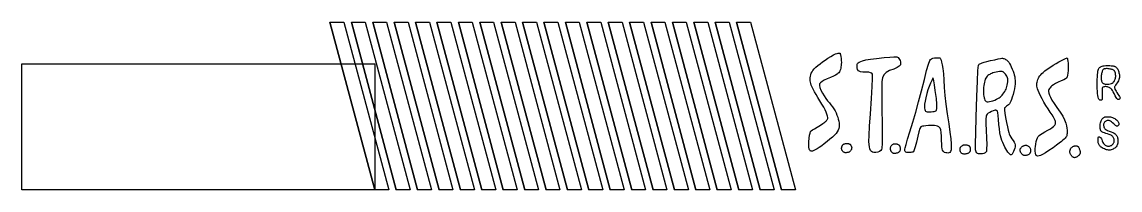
# Model space of a CAD drawing. Header units: millimetres. Extents: x -97 to 94, y 2 to 17.
# Drawn here: x -96.6 to -1.7, y 2.2 to 16.7 of the extents above; entities that cross this region are included whole.
import ezdxf

# ---------------------------------------------------------------- set-up
doc = ezdxf.new("R2010")
doc.units = ezdxf.units.MM
for name, color, linetype in [('FRONT BOX', 1, 'Continuous'), ('Layer 2', 6, 'Continuous'), ('text', 4, 'Continuous')]:
    doc.layers.add(name, color=color, linetype=linetype)

msp = doc.modelspace()

# ---------------------------------------------------------------- linework, layer by layer
at = {"layer": 'FRONT BOX'}
msp.add_lwpolyline([(-66.13, 2.226), (-96.63, 2.226), (-96.63, 13.096), (-66.13, 13.096)], close=True, dxfattribs=at)
at = {"layer": 'Layer 2'}
for points in [[(-70.012, 16.714), (-66.13, 2.226), (-70.012, 16.714), (-68.812, 16.714), (-64.93, 2.226), (-66.13, 2.226)], [(-68.162, 16.714), (-64.28, 2.226), (-68.162, 16.714), (-66.962, 16.714), (-63.08, 2.226), (-64.28, 2.226)], [(-66.312, 16.714), (-62.43, 2.226), (-66.312, 16.714), (-65.112, 16.714), (-61.23, 2.226), (-62.43, 2.226)], [(-64.462, 16.714), (-60.58, 2.226), (-64.462, 16.714), (-63.262, 16.714), (-59.38, 2.226), (-60.58, 2.226)], [(-62.612, 16.714), (-58.73, 2.226), (-62.612, 16.714), (-61.412, 16.714), (-57.53, 2.226), (-58.73, 2.226)], [(-60.762, 16.714), (-56.88, 2.226), (-60.762, 16.714), (-59.562, 16.714), (-55.68, 2.226), (-56.88, 2.226)], [(-58.912, 16.714), (-55.03, 2.226), (-58.912, 16.714), (-57.712, 16.714), (-53.83, 2.226), (-55.03, 2.226)], [(-57.062, 16.714), (-53.18, 2.226), (-57.062, 16.714), (-55.862, 16.714), (-51.98, 2.226), (-53.18, 2.226)], [(-55.212, 16.714), (-51.33, 2.226), (-55.212, 16.714), (-54.012, 16.714), (-50.13, 2.226), (-51.33, 2.226)], [(-53.362, 16.714), (-49.48, 2.226), (-53.362, 16.714), (-52.162, 16.714), (-48.28, 2.226), (-49.48, 2.226)], [(-51.512, 16.714), (-47.63, 2.226), (-51.512, 16.714), (-50.312, 16.714), (-46.43, 2.226), (-47.63, 2.226)], [(-49.662, 16.714), (-45.78, 2.226), (-49.662, 16.714), (-48.462, 16.714), (-44.58, 2.226), (-45.78, 2.226)], [(-47.812, 16.714), (-43.93, 2.226), (-47.812, 16.714), (-46.612, 16.714), (-42.73, 2.226), (-43.93, 2.226)], [(-45.962, 16.714), (-42.08, 2.226), (-45.962, 16.714), (-44.762, 16.714), (-40.88, 2.226), (-42.08, 2.226)], [(-44.112, 16.714), (-40.23, 2.226), (-44.112, 16.714), (-42.912, 16.714), (-39.03, 2.226), (-40.23, 2.226)], [(-42.262, 16.714), (-38.38, 2.226), (-42.262, 16.714), (-41.062, 16.714), (-37.18, 2.226), (-38.38, 2.226)], [(-40.412, 16.714), (-36.53, 2.226), (-40.412, 16.714), (-39.212, 16.714), (-35.33, 2.226), (-36.53, 2.226)], [(-38.562, 16.714), (-34.68, 2.226), (-38.562, 16.714), (-37.362, 16.714), (-33.48, 2.226), (-34.68, 2.226)], [(-36.712, 16.714), (-32.83, 2.226), (-36.712, 16.714), (-35.512, 16.714), (-31.63, 2.226), (-32.83, 2.226)], [(-34.862, 16.714), (-30.98, 2.226), (-34.862, 16.714), (-33.662, 16.714), (-29.78, 2.226), (-30.98, 2.226)]]:
    msp.add_lwpolyline(points, dxfattribs=at)
at = {"layer": 'text'}
for points in [[(-25.868, 13.745), (-25.839, 13.558), (-25.82, 13.386), (-25.811, 13.229), (-25.813, 13.086), (-25.825, 12.958), (-25.843, 12.836), (-25.867, 12.721), (-25.897, 12.613), (-25.932, 12.512), (-25.978, 12.42), (-26.034, 12.338), (-26.101, 12.266), (-26.177, 12.203), (-26.31, 12.126), (-26.499, 12.034), (-26.745, 11.927), (-27.047, 11.805), (-27.292, 11.689), (-27.48, 11.579), (-27.611, 11.474), (-27.686, 11.374), (-27.706, 11.235), (-27.672, 11.057), (-27.584, 10.839), (-27.442, 10.581), (-27.297, 10.343), (-27.15, 10.124), (-27.001, 9.925), (-26.849, 9.745), (-26.709, 9.567), (-26.581, 9.39), (-26.464, 9.215), (-26.359, 9.042), (-26.267, 8.867), (-26.189, 8.691), (-26.124, 8.513), (-26.072, 8.334), (-26.035, 8.16), (-26.013, 7.991), (-26.004, 7.828), (-26.01, 7.67), (-26.039, 7.519), (-26.091, 7.375), (-26.166, 7.239), (-26.264, 7.11), (-26.401, 6.961), (-26.578, 6.793), (-26.794, 6.604), (-27.05, 6.396), (-27.289, 6.211), (-27.511, 6.047), (-27.716, 5.905), (-27.905, 5.786), (-28.067, 5.693), (-28.202, 5.627), (-28.311, 5.587), (-28.393, 5.573), (-28.463, 5.585), (-28.52, 5.623), (-28.563, 5.687), (-28.595, 5.776), (-28.612, 5.922), (-28.617, 6.125), (-28.609, 6.384), (-28.587, 6.7), (-28.557, 6.951), (-28.517, 7.137), (-28.469, 7.259), (-28.412, 7.316), (-28.299, 7.401), (-28.13, 7.514), (-27.906, 7.656), (-27.627, 7.827), (-27.406, 7.966), (-27.243, 8.074), (-27.14, 8.15), (-27.095, 8.195), (-27.056, 8.243), (-27.024, 8.294), (-26.999, 8.346), (-26.981, 8.402), (-26.984, 8.488), (-27.007, 8.605), (-27.052, 8.753), (-27.117, 8.931), (-27.213, 9.138), (-27.338, 9.373), (-27.493, 9.635), (-27.678, 9.926), (-27.845, 10.199), (-27.995, 10.454), (-28.128, 10.691), (-28.243, 10.91), (-28.335, 11.103), (-28.406, 11.269), (-28.455, 11.41), (-28.481, 11.524), (-28.497, 11.643), (-28.503, 11.767), (-28.499, 11.896), (-28.485, 12.03), (-28.454, 12.161), (-28.407, 12.291), (-28.343, 12.417), (-28.264, 12.542), (-28.154, 12.674), (-28.015, 12.814), (-27.846, 12.962), (-27.648, 13.118), (-27.435, 13.274), (-27.207, 13.432), (-26.965, 13.59), (-26.707, 13.749), (-26.49, 13.872), (-26.313, 13.959), (-26.176, 14.01), (-26.079, 14.024), (-26.005, 14.034), (-25.954, 14.038), (-25.926, 14.038), (-25.92, 14.033), (-25.908, 13.982), (-25.891, 13.886)], [(-20.832, 13.575), (-20.776, 13.485), (-20.735, 13.385), (-20.711, 13.277), (-20.701, 13.159), (-20.708, 13.031), (-20.807, 12.906), (-20.998, 12.782), (-21.282, 12.66), (-21.658, 12.54), (-21.948, 12.372), (-22.151, 12.157), (-22.268, 11.893), (-22.298, 11.582), (-22.315, 11.03), (-22.319, 10.238), (-22.311, 9.205), (-22.289, 7.931), (-22.281, 6.946), (-22.286, 6.25), (-22.305, 5.842), (-22.337, 5.722), (-22.406, 5.626), (-22.513, 5.551), (-22.656, 5.5), (-22.837, 5.47), (-22.991, 5.47), (-23.117, 5.499), (-23.215, 5.557), (-23.287, 5.644), (-23.343, 5.772), (-23.385, 5.942), (-23.411, 6.153), (-23.423, 6.406), (-23.408, 6.93), (-23.364, 7.724), (-23.293, 8.789), (-23.194, 10.126), (-23.133, 11.144), (-23.11, 11.846), (-23.124, 12.229), (-23.176, 12.295), (-23.284, 12.344), (-23.449, 12.376), (-23.67, 12.391), (-23.948, 12.388), (-24.163, 12.426), (-24.315, 12.503), (-24.404, 12.619), (-24.43, 12.775), (-24.444, 12.905), (-24.445, 13.007), (-24.433, 13.083), (-24.409, 13.132), (-24.351, 13.185), (-24.259, 13.244), (-24.132, 13.308), (-23.971, 13.378), (-23.69, 13.445), (-23.288, 13.512), (-22.766, 13.576), (-22.123, 13.64), (-21.626, 13.686), (-21.274, 13.714), (-21.068, 13.725), (-21.007, 13.719), (-20.948, 13.692), (-20.889, 13.644)], [(-17.144, 13.243), (-17.083, 13.02), (-17.029, 12.691), (-16.983, 12.256), (-16.944, 11.716), (-16.912, 11.069), (-16.855, 10.369), (-16.773, 9.615), (-16.666, 8.807), (-16.534, 7.946), (-16.432, 7.227), (-16.361, 6.65), (-16.32, 6.216), (-16.309, 5.924), (-16.323, 5.699), (-16.363, 5.541), (-16.428, 5.449), (-16.518, 5.425), (-16.609, 5.415), (-16.701, 5.418), (-16.794, 5.434), (-16.888, 5.465), (-16.965, 5.513), (-17.025, 5.579), (-17.067, 5.663), (-17.093, 5.765), (-17.115, 5.937), (-17.133, 6.181), (-17.148, 6.496), (-17.159, 6.882), (-17.182, 7.188), (-17.216, 7.414), (-17.262, 7.56), (-17.32, 7.626), (-17.398, 7.682), (-17.496, 7.726), (-17.615, 7.76), (-17.754, 7.783), (-17.913, 7.795), (-18.09, 7.796), (-18.285, 7.786), (-18.5, 7.766), (-18.674, 7.743), (-18.806, 7.719), (-18.897, 7.693), (-18.947, 7.665), (-19.015, 7.516), (-19.101, 7.246), (-19.205, 6.856), (-19.327, 6.344), (-19.431, 5.953), (-19.517, 5.682), (-19.586, 5.531), (-19.636, 5.5), (-19.707, 5.477), (-19.798, 5.461), (-19.909, 5.453), (-20.041, 5.452), (-20.145, 5.46), (-20.223, 5.477), (-20.274, 5.503), (-20.298, 5.538), (-20.312, 5.59), (-20.316, 5.661), (-20.311, 5.75), (-20.297, 5.856), (-20.222, 6.141), (-20.086, 6.604), (-19.891, 7.245), (-19.635, 8.064), (-19.381, 8.925), (-19.131, 9.829), (-18.883, 10.775), (-18.637, 11.763), (-18.437, 12.528), (-18.283, 13.068), (-18.175, 13.385), (-18.113, 13.477), (-18.022, 13.548), (-17.903, 13.596), (-17.755, 13.622), (-17.579, 13.626), (-17.442, 13.626), (-17.344, 13.621), (-17.285, 13.612), (-17.265, 13.598), (-17.235, 13.532), (-17.195, 13.414)], [(-11.69, 13.532), (-11.615, 13.495), (-11.542, 13.448), (-11.472, 13.39), (-11.404, 13.321), (-11.339, 13.241), (-11.27, 13.134), (-11.197, 13.002), (-11.121, 12.842), (-11.041, 12.657), (-10.971, 12.479), (-10.913, 12.31), (-10.866, 12.149), (-10.829, 11.996), (-10.803, 11.841), (-10.786, 11.682), (-10.78, 11.521), (-10.784, 11.357), (-10.804, 11.169), (-10.842, 10.955), (-10.896, 10.716), (-10.966, 10.453), (-11.033, 10.226), (-11.097, 10.036), (-11.157, 9.883), (-11.214, 9.766), (-11.28, 9.665), (-11.356, 9.58), (-11.44, 9.51), (-11.534, 9.455), (-11.608, 9.401), (-11.663, 9.349), (-11.698, 9.299), (-11.714, 9.25), (-11.705, 9.099), (-11.672, 8.846), (-11.614, 8.491), (-11.533, 8.035), (-11.461, 7.664), (-11.398, 7.377), (-11.345, 7.176), (-11.302, 7.06), (-11.242, 6.932), (-11.166, 6.793), (-11.073, 6.643), (-10.964, 6.481), (-10.88, 6.342), (-10.822, 6.224), (-10.79, 6.128), (-10.784, 6.054), (-10.795, 5.959), (-10.823, 5.842), (-10.868, 5.703), (-10.93, 5.543), (-10.987, 5.418), (-11.041, 5.329), (-11.09, 5.276), (-11.134, 5.258), (-11.189, 5.271), (-11.254, 5.315), (-11.329, 5.389), (-11.414, 5.494), (-11.501, 5.62), (-11.591, 5.766), (-11.684, 5.932), (-11.78, 6.119), (-11.864, 6.31), (-11.938, 6.504), (-12, 6.703), (-12.052, 6.906), (-12.101, 7.168), (-12.148, 7.489), (-12.191, 7.869), (-12.232, 8.309), (-12.268, 8.646), (-12.3, 8.882), (-12.326, 9.016), (-12.348, 9.049), (-12.378, 9.073), (-12.416, 9.089), (-12.463, 9.097), (-12.517, 9.097), (-12.597, 9.079), (-12.702, 9.043), (-12.831, 8.99), (-12.987, 8.92), (-13.111, 8.843), (-13.205, 8.761), (-13.269, 8.673), (-13.303, 8.579), (-13.319, 8.335), (-13.318, 7.941), (-13.3, 7.396), (-13.265, 6.701), (-13.25, 6.162), (-13.254, 5.778), (-13.278, 5.55), (-13.322, 5.478), (-13.39, 5.421), (-13.482, 5.38), (-13.599, 5.356), (-13.741, 5.347), (-13.86, 5.347), (-13.957, 5.355), (-14.032, 5.373), (-14.085, 5.399), (-14.129, 5.444), (-14.164, 5.51), (-14.191, 5.595), (-14.208, 5.699), (-14.206, 6.221), (-14.187, 7.158), (-14.15, 8.513), (-14.094, 10.284), (-14.045, 11.62), (-14.003, 12.523), (-13.968, 12.992), (-13.941, 13.027), (-13.894, 13.064), (-13.829, 13.103), (-13.745, 13.145), (-13.643, 13.188), (-13.473, 13.242), (-13.235, 13.307), (-12.931, 13.381), (-12.559, 13.466), (-12.268, 13.529), (-12.057, 13.571), (-11.926, 13.59), (-11.877, 13.589), (-11.82, 13.578), (-11.758, 13.559)], [(-6.231, 13.351), (-6.206, 13.172), (-6.194, 12.978), (-6.194, 12.769), (-6.206, 12.545), (-6.231, 12.306), (-6.258, 12.118), (-6.287, 11.982), (-6.318, 11.898), (-6.352, 11.865), (-6.443, 11.811), (-6.593, 11.734), (-6.801, 11.635), (-7.068, 11.515), (-7.291, 11.404), (-7.47, 11.302), (-7.606, 11.211), (-7.698, 11.13), (-7.774, 11.05), (-7.834, 10.971), (-7.879, 10.893), (-7.909, 10.816), (-7.91, 10.71), (-7.883, 10.576), (-7.827, 10.412), (-7.743, 10.22), (-7.608, 9.978), (-7.423, 9.685), (-7.188, 9.342), (-6.903, 8.949), (-6.677, 8.595), (-6.51, 8.278), (-6.402, 8), (-6.353, 7.761), (-6.317, 7.552), (-6.296, 7.372), (-6.288, 7.224), (-6.293, 7.105), (-6.308, 7.001), (-6.33, 6.911), (-6.362, 6.836), (-6.402, 6.775), (-6.465, 6.701), (-6.549, 6.616), (-6.657, 6.518), (-6.786, 6.407), (-6.972, 6.263), (-7.216, 6.086), (-7.517, 5.875), (-7.875, 5.63), (-8.175, 5.437), (-8.417, 5.295), (-8.601, 5.206), (-8.726, 5.169), (-8.829, 5.157), (-8.908, 5.171), (-8.964, 5.209), (-8.996, 5.274), (-9.022, 5.35), (-9.043, 5.439), (-9.057, 5.541), (-9.066, 5.655), (-9.061, 5.798), (-9.041, 5.97), (-9.008, 6.171), (-8.961, 6.4), (-8.909, 6.589), (-8.852, 6.738), (-8.79, 6.845), (-8.724, 6.912), (-8.607, 6.999), (-8.441, 7.106), (-8.224, 7.232), (-7.958, 7.378), (-7.744, 7.505), (-7.582, 7.612), (-7.472, 7.699), (-7.414, 7.766), (-7.368, 7.828), (-7.333, 7.885), (-7.309, 7.937), (-7.296, 7.983), (-7.298, 8.047), (-7.314, 8.128), (-7.344, 8.226), (-7.388, 8.341), (-7.471, 8.499), (-7.592, 8.701), (-7.751, 8.947), (-7.949, 9.235), (-8.132, 9.521), (-8.301, 9.803), (-8.456, 10.082), (-8.597, 10.358), (-8.71, 10.596), (-8.796, 10.795), (-8.854, 10.955), (-8.885, 11.076), (-8.904, 11.195), (-8.91, 11.312), (-8.903, 11.427), (-8.883, 11.54), (-8.856, 11.649), (-8.821, 11.756), (-8.778, 11.86), (-8.728, 11.962), (-8.662, 12.063), (-8.582, 12.165), (-8.485, 12.267), (-8.374, 12.369), (-8.22, 12.491), (-8.025, 12.633), (-7.789, 12.795), (-7.51, 12.978), (-7.252, 13.139), (-7.014, 13.278), (-6.797, 13.395), (-6.6, 13.491), (-6.45, 13.562), (-6.347, 13.608), (-6.291, 13.629), (-6.282, 13.625), (-6.269, 13.577), (-6.252, 13.486)], [(-11.907, 12.435), (-11.961, 12.451), (-12.041, 12.455), (-12.147, 12.447), (-12.28, 12.426), (-12.439, 12.392), (-12.581, 12.357), (-12.707, 12.32), (-12.815, 12.282), (-12.906, 12.241), (-12.991, 12.197), (-13.07, 12.149), (-13.142, 12.096), (-13.208, 12.039), (-13.268, 11.967), (-13.323, 11.879), (-13.371, 11.774), (-13.414, 11.655), (-13.45, 11.524), (-13.48, 11.383), (-13.504, 11.231), (-13.52, 11.069), (-13.53, 10.909), (-13.534, 10.751), (-13.53, 10.596), (-13.52, 10.443), (-13.502, 10.306), (-13.477, 10.184), (-13.446, 10.078), (-13.407, 9.987), (-13.353, 9.917), (-13.286, 9.868), (-13.204, 9.84), (-13.108, 9.834), (-12.995, 9.844), (-12.866, 9.873), (-12.72, 9.919), (-12.558, 9.983), (-12.414, 10.047), (-12.288, 10.112), (-12.181, 10.177), (-12.092, 10.243), (-12.006, 10.319), (-11.922, 10.407), (-11.84, 10.505), (-11.761, 10.613), (-11.691, 10.72), (-11.63, 10.824), (-11.578, 10.926), (-11.535, 11.026), (-11.499, 11.139), (-11.47, 11.264), (-11.448, 11.402), (-11.434, 11.554), (-11.429, 11.687), (-11.434, 11.802), (-11.45, 11.9), (-11.477, 11.98), (-11.513, 12.057), (-11.559, 12.131), (-11.614, 12.203), (-11.68, 12.272), (-11.732, 12.326), (-11.771, 12.365), (-11.796, 12.388), (-11.808, 12.397), (-11.831, 12.407), (-11.864, 12.42)], [(-2.143, 12.866), (-2.105, 12.845), (-2.068, 12.817), (-2.032, 12.782), (-1.996, 12.741), (-1.961, 12.693), (-1.927, 12.637), (-1.896, 12.572), (-1.866, 12.498), (-1.838, 12.416), (-1.815, 12.336), (-1.796, 12.256), (-1.783, 12.178), (-1.774, 12.102), (-1.774, 12.02), (-1.782, 11.935), (-1.799, 11.844), (-1.823, 11.749), (-1.861, 11.653), (-1.912, 11.557), (-1.976, 11.459), (-2.052, 11.362), (-2.113, 11.279), (-2.157, 11.212), (-2.186, 11.16), (-2.198, 11.123), (-2.202, 11.081), (-2.198, 11.032), (-2.185, 10.978), (-2.165, 10.919), (-2.127, 10.841), (-2.07, 10.745), (-1.996, 10.63), (-1.903, 10.497), (-1.83, 10.386), (-1.776, 10.295), (-1.741, 10.225), (-1.726, 10.176), (-1.724, 10.133), (-1.735, 10.098), (-1.76, 10.069), (-1.798, 10.047), (-1.837, 10.034), (-1.875, 10.031), (-1.913, 10.037), (-1.952, 10.052), (-2.003, 10.109), (-2.068, 10.209), (-2.146, 10.35), (-2.238, 10.534), (-2.316, 10.685), (-2.381, 10.802), (-2.433, 10.885), (-2.472, 10.935), (-2.516, 10.979), (-2.564, 11.018), (-2.616, 11.05), (-2.674, 11.076), (-2.736, 11.099), (-2.804, 11.116), (-2.876, 11.13), (-2.954, 11.138), (-3.022, 11.141), (-3.081, 11.136), (-3.131, 11.125), (-3.171, 11.107), (-3.205, 11.084), (-3.233, 11.055), (-3.254, 11.021), (-3.27, 10.982), (-3.278, 10.899), (-3.28, 10.773), (-3.276, 10.604), (-3.264, 10.391), (-3.26, 10.225), (-3.264, 10.105), (-3.276, 10.032), (-3.294, 10.004), (-3.319, 9.984), (-3.351, 9.969), (-3.388, 9.962), (-3.432, 9.96), (-3.474, 9.976), (-3.513, 10.01), (-3.551, 10.061), (-3.586, 10.129), (-3.616, 10.233), (-3.643, 10.372), (-3.664, 10.546), (-3.681, 10.755), (-3.692, 10.981), (-3.698, 11.222), (-3.697, 11.479), (-3.691, 11.752), (-3.681, 11.986), (-3.667, 12.183), (-3.65, 12.341), (-3.629, 12.461), (-3.606, 12.563), (-3.58, 12.646), (-3.553, 12.71), (-3.523, 12.756), (-3.487, 12.797), (-3.445, 12.832), (-3.396, 12.862), (-3.341, 12.886), (-3.271, 12.907), (-3.184, 12.925), (-3.082, 12.938), (-2.964, 12.949), (-2.845, 12.954), (-2.726, 12.955), (-2.607, 12.95), (-2.488, 12.941), (-2.392, 12.932), (-2.318, 12.924), (-2.268, 12.916), (-2.241, 12.909), (-2.211, 12.898), (-2.178, 12.884)], [(-3.227, 12.539), (-3.256, 12.481), (-3.281, 12.416), (-3.303, 12.344), (-3.32, 12.264), (-3.334, 12.177), (-3.344, 12.09), (-3.35, 12.002), (-3.351, 11.914), (-3.348, 11.826), (-3.341, 11.746), (-3.329, 11.672), (-3.312, 11.606), (-3.29, 11.546), (-3.264, 11.496), (-3.232, 11.455), (-3.195, 11.424), (-3.153, 11.402), (-3.107, 11.383), (-3.055, 11.368), (-2.999, 11.357), (-2.939, 11.349), (-2.865, 11.348), (-2.778, 11.354), (-2.679, 11.367), (-2.567, 11.386), (-2.47, 11.414), (-2.39, 11.449), (-2.325, 11.492), (-2.277, 11.542), (-2.234, 11.597), (-2.197, 11.656), (-2.165, 11.719), (-2.139, 11.787), (-2.12, 11.857), (-2.106, 11.93), (-2.099, 12.007), (-2.098, 12.086), (-2.103, 12.162), (-2.112, 12.235), (-2.126, 12.306), (-2.146, 12.374), (-2.167, 12.432), (-2.19, 12.479), (-2.216, 12.517), (-2.243, 12.544), (-2.279, 12.569), (-2.322, 12.592), (-2.373, 12.612), (-2.431, 12.63), (-2.499, 12.647), (-2.574, 12.661), (-2.658, 12.674), (-2.751, 12.685), (-2.834, 12.691), (-2.908, 12.693), (-2.972, 12.689), (-3.026, 12.681), (-3.072, 12.673), (-3.108, 12.663), (-3.136, 12.653), (-3.155, 12.642), (-3.177, 12.619), (-3.201, 12.585)], [(-17.969, 11.723), (-18.112, 11.426), (-18.231, 11.138), (-18.325, 10.861), (-18.418, 10.544), (-18.51, 10.187), (-18.577, 9.882), (-18.619, 9.63), (-18.636, 9.431), (-18.629, 9.284), (-18.608, 9.168), (-18.574, 9.081), (-18.528, 9.025), (-18.468, 9), (-18.39, 8.981), (-18.292, 8.971), (-18.176, 8.968), (-18.04, 8.973), (-17.914, 8.987), (-17.799, 9.008), (-17.694, 9.037), (-17.6, 9.074), (-17.553, 9.269), (-17.553, 9.621), (-17.601, 10.131), (-17.697, 10.798), (-17.772, 11.303), (-17.827, 11.646), (-17.865, 11.831), (-17.887, 11.858), (-17.897, 11.871)], [(-2.854, 8.548), (-2.756, 8.547), (-2.658, 8.538), (-2.56, 8.523), (-2.462, 8.5), (-2.365, 8.471), (-2.274, 8.434), (-2.188, 8.389), (-2.108, 8.336), (-2.034, 8.276), (-1.972, 8.215), (-1.921, 8.155), (-1.881, 8.094), (-1.853, 8.033), (-1.834, 7.977), (-1.826, 7.927), (-1.827, 7.882), (-1.837, 7.842), (-1.854, 7.808), (-1.875, 7.78), (-1.903, 7.757), (-1.935, 7.74), (-1.968, 7.731), (-2.001, 7.731), (-2.033, 7.74), (-2.066, 7.758), (-2.117, 7.796), (-2.185, 7.853), (-2.271, 7.93), (-2.376, 8.026), (-2.466, 8.103), (-2.543, 8.16), (-2.605, 8.196), (-2.654, 8.213), (-2.707, 8.221), (-2.762, 8.222), (-2.822, 8.214), (-2.884, 8.199), (-2.941, 8.176), (-2.992, 8.146), (-3.037, 8.108), (-3.076, 8.063), (-3.106, 8.014), (-3.128, 7.962), (-3.142, 7.905), (-3.147, 7.845), (-3.145, 7.784), (-3.137, 7.723), (-3.122, 7.662), (-3.1, 7.6), (-3.074, 7.546), (-3.044, 7.501), (-3.009, 7.465), (-2.969, 7.437), (-2.898, 7.401), (-2.794, 7.355), (-2.659, 7.301), (-2.492, 7.237), (-2.352, 7.176), (-2.241, 7.117), (-2.157, 7.06), (-2.101, 7.005), (-2.053, 6.951), (-2.013, 6.897), (-1.98, 6.843), (-1.955, 6.789), (-1.935, 6.724), (-1.922, 6.646), (-1.914, 6.555), (-1.912, 6.453), (-1.917, 6.356), (-1.927, 6.265), (-1.944, 6.18), (-1.966, 6.101), (-2.001, 6.028), (-2.048, 5.961), (-2.107, 5.899), (-2.179, 5.844), (-2.253, 5.796), (-2.329, 5.755), (-2.409, 5.721), (-2.49, 5.693), (-2.571, 5.675), (-2.651, 5.667), (-2.729, 5.669), (-2.807, 5.68), (-2.891, 5.7), (-2.981, 5.729), (-3.077, 5.766), (-3.18, 5.812), (-3.268, 5.86), (-3.344, 5.909), (-3.405, 5.959), (-3.454, 6.011), (-3.496, 6.065), (-3.532, 6.12), (-3.562, 6.177), (-3.586, 6.235), (-3.604, 6.301), (-3.616, 6.374), (-3.621, 6.455), (-3.621, 6.544), (-3.619, 6.617), (-3.614, 6.675), (-3.608, 6.717), (-3.6, 6.744), (-3.591, 6.766), (-3.581, 6.784), (-3.571, 6.797), (-3.56, 6.805), (-3.538, 6.806), (-3.508, 6.798), (-3.467, 6.781), (-3.416, 6.757), (-3.372, 6.714), (-3.333, 6.652), (-3.3, 6.571), (-3.274, 6.472), (-3.242, 6.385), (-3.207, 6.31), (-3.167, 6.248), (-3.124, 6.199), (-3.08, 6.155), (-3.038, 6.117), (-2.995, 6.084), (-2.954, 6.057), (-2.908, 6.036), (-2.859, 6.021), (-2.806, 6.011), (-2.748, 6.007), (-2.691, 6.009), (-2.634, 6.017), (-2.577, 6.032), (-2.519, 6.053), (-2.469, 6.075), (-2.426, 6.099), (-2.391, 6.124), (-2.362, 6.15), (-2.335, 6.181), (-2.309, 6.218), (-2.284, 6.261), (-2.26, 6.309), (-2.242, 6.361), (-2.231, 6.417), (-2.227, 6.477), (-2.229, 6.541), (-2.241, 6.604), (-2.262, 6.667), (-2.292, 6.73), (-2.331, 6.792), (-2.372, 6.845), (-2.414, 6.89), (-2.458, 6.925), (-2.503, 6.95), (-2.575, 6.982), (-2.672, 7.018), (-2.796, 7.06), (-2.946, 7.107), (-3.07, 7.149), (-3.168, 7.187), (-3.24, 7.22), (-3.287, 7.249), (-3.326, 7.277), (-3.358, 7.304), (-3.382, 7.329), (-3.398, 7.354), (-3.413, 7.394), (-3.426, 7.451), (-3.436, 7.523), (-3.445, 7.611), (-3.447, 7.704), (-3.443, 7.801), (-3.433, 7.902), (-3.417, 8.007), (-3.396, 8.101), (-3.369, 8.184), (-3.336, 8.257), (-3.298, 8.318), (-3.257, 8.372), (-3.213, 8.419), (-3.166, 8.459), (-3.115, 8.491), (-3.075, 8.516), (-3.045, 8.534), (-3.025, 8.544), (-3.016, 8.547), (-2.984, 8.548), (-2.93, 8.549)], [(-25.126, 6.204), (-25.093, 6.186), (-25.062, 6.164), (-25.034, 6.138), (-25.008, 6.108), (-24.985, 6.075), (-24.965, 6.041), (-24.948, 6.005), (-24.934, 5.967), (-24.923, 5.928), (-24.917, 5.888), (-24.916, 5.849), (-24.92, 5.809), (-24.928, 5.769), (-24.941, 5.729), (-24.96, 5.69), (-24.985, 5.65), (-25.014, 5.61), (-25.044, 5.575), (-25.074, 5.546), (-25.104, 5.521), (-25.135, 5.502), (-25.172, 5.485), (-25.217, 5.471), (-25.268, 5.459), (-25.327, 5.449), (-25.38, 5.444), (-25.429, 5.442), (-25.473, 5.445), (-25.513, 5.451), (-25.551, 5.463), (-25.588, 5.48), (-25.623, 5.502), (-25.656, 5.528), (-25.686, 5.558), (-25.713, 5.59), (-25.737, 5.625), (-25.757, 5.662), (-25.772, 5.7), (-25.783, 5.738), (-25.789, 5.777), (-25.789, 5.816), (-25.787, 5.855), (-25.782, 5.893), (-25.774, 5.931), (-25.763, 5.968), (-25.75, 6.004), (-25.735, 6.037), (-25.719, 6.068), (-25.7, 6.096), (-25.679, 6.122), (-25.657, 6.145), (-25.632, 6.165), (-25.604, 6.182), (-25.573, 6.197), (-25.539, 6.21), (-25.5, 6.22), (-25.458, 6.229), (-25.416, 6.235), (-25.373, 6.239), (-25.33, 6.241), (-25.287, 6.241), (-25.251, 6.24), (-25.224, 6.239), (-25.204, 6.237), (-25.193, 6.235), (-25.176, 6.228), (-25.154, 6.218)], [(-21.228, 6.211), (-21.194, 6.215), (-21.156, 6.215), (-21.115, 6.211), (-21.071, 6.205), (-21.024, 6.195), (-20.982, 6.184), (-20.945, 6.172), (-20.914, 6.159), (-20.888, 6.145), (-20.863, 6.129), (-20.84, 6.109), (-20.818, 6.087), (-20.798, 6.062), (-20.779, 6.031), (-20.762, 5.994), (-20.747, 5.951), (-20.734, 5.903), (-20.725, 5.853), (-20.72, 5.804), (-20.719, 5.753), (-20.722, 5.703), (-20.729, 5.657), (-20.742, 5.616), (-20.759, 5.581), (-20.782, 5.55), (-20.807, 5.522), (-20.835, 5.496), (-20.865, 5.473), (-20.899, 5.451), (-20.937, 5.433), (-20.979, 5.416), (-21.026, 5.402), (-21.077, 5.391), (-21.126, 5.382), (-21.171, 5.378), (-21.213, 5.376), (-21.253, 5.378), (-21.291, 5.385), (-21.327, 5.396), (-21.362, 5.411), (-21.395, 5.431), (-21.425, 5.454), (-21.452, 5.481), (-21.477, 5.51), (-21.498, 5.543), (-21.517, 5.578), (-21.533, 5.614), (-21.546, 5.652), (-21.556, 5.692), (-21.563, 5.733), (-21.566, 5.775), (-21.566, 5.818), (-21.563, 5.862), (-21.555, 5.904), (-21.542, 5.945), (-21.525, 5.984), (-21.503, 6.021), (-21.476, 6.056), (-21.447, 6.089), (-21.413, 6.119), (-21.376, 6.148), (-21.345, 6.17), (-21.321, 6.186), (-21.305, 6.197), (-21.295, 6.201), (-21.279, 6.204), (-21.257, 6.208)], [(-14.773, 6.03), (-14.748, 6.006), (-14.726, 5.979), (-14.707, 5.95), (-14.693, 5.917), (-14.683, 5.882), (-14.675, 5.841), (-14.67, 5.793), (-14.668, 5.74), (-14.669, 5.68), (-14.673, 5.627), (-14.681, 5.581), (-14.693, 5.542), (-14.708, 5.51), (-14.729, 5.48), (-14.757, 5.452), (-14.791, 5.426), (-14.831, 5.402), (-14.872, 5.382), (-14.915, 5.364), (-14.959, 5.35), (-15.004, 5.339), (-15.052, 5.331), (-15.104, 5.327), (-15.16, 5.326), (-15.218, 5.329), (-15.27, 5.336), (-15.315, 5.345), (-15.354, 5.357), (-15.385, 5.372), (-15.414, 5.391), (-15.441, 5.414), (-15.465, 5.44), (-15.488, 5.471), (-15.506, 5.503), (-15.522, 5.537), (-15.534, 5.574), (-15.543, 5.612), (-15.548, 5.652), (-15.55, 5.695), (-15.549, 5.739), (-15.545, 5.785), (-15.538, 5.826), (-15.528, 5.863), (-15.515, 5.895), (-15.499, 5.922), (-15.478, 5.95), (-15.451, 5.978), (-15.419, 6.007), (-15.382, 6.036), (-15.346, 6.061), (-15.311, 6.082), (-15.276, 6.097), (-15.243, 6.109), (-15.207, 6.117), (-15.168, 6.122), (-15.127, 6.124), (-15.083, 6.123), (-15.04, 6.12), (-14.997, 6.115), (-14.956, 6.108), (-14.914, 6.098), (-14.881, 6.09), (-14.856, 6.083), (-14.838, 6.077), (-14.828, 6.072), (-14.813, 6.063), (-14.795, 6.049)], [(-9.784, 6.067), (-9.74, 6.052), (-9.698, 6.033), (-9.657, 6.01), (-9.619, 5.984), (-9.582, 5.954), (-9.55, 5.92), (-9.524, 5.882), (-9.502, 5.841), (-9.484, 5.796), (-9.471, 5.75), (-9.462, 5.703), (-9.456, 5.656), (-9.455, 5.608), (-9.457, 5.563), (-9.461, 5.523), (-9.469, 5.486), (-9.48, 5.452), (-9.494, 5.421), (-9.51, 5.391), (-9.529, 5.362), (-9.552, 5.336), (-9.582, 5.31), (-9.62, 5.285), (-9.666, 5.261), (-9.721, 5.238), (-9.773, 5.219), (-9.823, 5.206), (-9.872, 5.197), (-9.918, 5.192), (-9.962, 5.193), (-10.004, 5.199), (-10.043, 5.21), (-10.079, 5.226), (-10.115, 5.246), (-10.149, 5.271), (-10.182, 5.301), (-10.214, 5.335), (-10.244, 5.371), (-10.272, 5.409), (-10.298, 5.449), (-10.321, 5.492), (-10.34, 5.533), (-10.355, 5.572), (-10.364, 5.608), (-10.368, 5.644), (-10.369, 5.678), (-10.365, 5.711), (-10.356, 5.744), (-10.344, 5.776), (-10.326, 5.808), (-10.304, 5.842), (-10.276, 5.876), (-10.243, 5.911), (-10.208, 5.944), (-10.171, 5.974), (-10.131, 6.002), (-10.089, 6.027), (-10.048, 6.048), (-10.009, 6.064), (-9.972, 6.075), (-9.937, 6.082), (-9.909, 6.087), (-9.887, 6.091), (-9.872, 6.092), (-9.863, 6.091), (-9.845, 6.087), (-9.819, 6.079)], [(-5.327, 5.95), (-5.306, 5.923), (-5.285, 5.887), (-5.264, 5.842), (-5.242, 5.788), (-5.22, 5.726), (-5.203, 5.668), (-5.189, 5.617), (-5.179, 5.57), (-5.174, 5.529), (-5.171, 5.49), (-5.172, 5.452), (-5.175, 5.416), (-5.18, 5.381), (-5.19, 5.347), (-5.204, 5.315), (-5.222, 5.283), (-5.244, 5.252), (-5.269, 5.222), (-5.298, 5.193), (-5.33, 5.164), (-5.366, 5.136), (-5.403, 5.111), (-5.441, 5.087), (-5.48, 5.066), (-5.52, 5.047), (-5.56, 5.032), (-5.598, 5.021), (-5.637, 5.014), (-5.674, 5.011), (-5.712, 5.015), (-5.748, 5.026), (-5.785, 5.044), (-5.821, 5.07), (-5.857, 5.104), (-5.894, 5.145), (-5.931, 5.195), (-5.968, 5.254), (-5.999, 5.309), (-6.023, 5.361), (-6.04, 5.411), (-6.05, 5.458), (-6.055, 5.504), (-6.057, 5.549), (-6.054, 5.594), (-6.046, 5.638), (-6.034, 5.682), (-6.016, 5.728), (-5.993, 5.774), (-5.965, 5.822), (-5.935, 5.864), (-5.903, 5.901), (-5.869, 5.933), (-5.834, 5.959), (-5.794, 5.982), (-5.749, 6.001), (-5.7, 6.015), (-5.646, 6.026), (-5.595, 6.032), (-5.548, 6.034), (-5.504, 6.031), (-5.463, 6.025), (-5.429, 6.018), (-5.404, 6.012), (-5.385, 6.006), (-5.375, 6), (-5.362, 5.989), (-5.346, 5.972)]]:
    msp.add_lwpolyline(points, close=True, dxfattribs=at)

doc.saveas('drawing.dxf')
